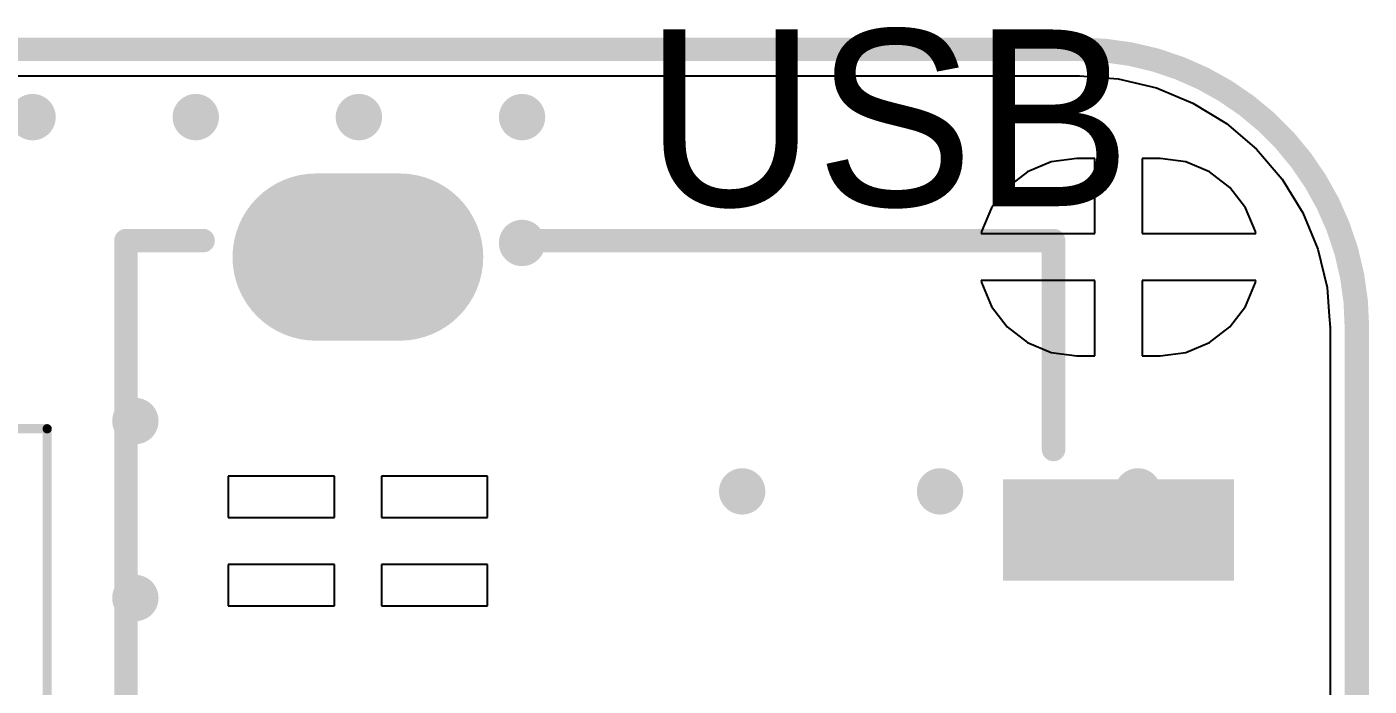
# Model space of a CAD drawing. Header units: millimetres. Extents: x 6.03 to 8.53, y 10.22 to 11.81.
# Drawn here: x 7.956 to 8.526, y 11.534 to 11.814 of the extents above; entities that cross this region are included whole.
import ezdxf

# ---------------------------------------------------------------- set-up
doc = ezdxf.new("R2010")
doc.units = ezdxf.units.MM
doc.header["$MEASUREMENT"] = 0
for name, color, linetype in [('BottomLayer', 5, 'Continuous'), ('BottomOverlay', 54, 'Continuous'), ('BottomSolder', 6, 'Continuous'), ('KeepOutLayer', 6, 'Continuous'), ('MultiLayer', 9, 'Continuous'), ('TopLayer', 1, 'Continuous'), ('TopOverlay', 2, 'Continuous'), ('TopPaste', 8, 'Continuous'), ('TopSolder', 216, 'Continuous')]:
    doc.layers.add(name, color=color, linetype=linetype)

# ---------------------------------------------------------------- blocks, each defined once
blk = doc.blocks.new('CM4_2_B_4')
at = {"layer": 'BottomOverlay', "const_width": 0.01}
for points in [[(-1.18031, 0.66929), (-1.18031, -0.66871)], [(0.86614, -0.7874), (-1.06275, -0.7874)]]:
    blk.add_lwpolyline(points, dxfattribs=at)
at = {"layer": 'BottomOverlay', "const_width": 0.005}
for points in [[(-1.18281, -0.66871, 1), (-1.17781, -0.66871, 1)], [(-1.18281, -0.66929, 1), (-1.17781, -0.66929, 1)], [(-1.06525, -0.7874, 1), (-1.06025, -0.7874, 1)], [(-1.0647, -0.7874, 1), (-1.0597, -0.7874, 1)]]:
    blk.add_lwpolyline(points, format="xyb", close=True, dxfattribs=at)
at = {"layer": 'BottomOverlay', "const_width": 0.01}
blk.add_lwpolyline([(-1.0622, -0.7874, -0.414214), (-1.18031, -0.66929)], format="xyb", dxfattribs=at)
blk = doc.blocks.new('USB_SSOP_4_20')
at = {"layer": 'BottomLayer', "const_width": 0.06299}
for points in [[(-0.25595, 0.1437), (-0.25595, 0.17913)], [(0.25595, 0.1437), (0.25595, 0.17913)]]:
    blk.add_lwpolyline(points, dxfattribs=at)
at = {"layer": 'BottomLayer', "const_width": 0.0315}
for points in [[(-0.2717, 0.17913, 1), (-0.2402, 0.17913, 1)], [(0.2402, 0.17913, 1), (0.2717, 0.17913, 1)], [(-0.2717, 0.1437, 1), (-0.2402, 0.1437, 1)], [(0.2402, 0.1437, 1), (0.2717, 0.1437, 1)]]:
    blk.add_lwpolyline(points, format="xyb", close=True, dxfattribs=at)
at = {"layer": 'BottomSolder', "const_width": 0.07099}
for points in [[(-0.25595, 0.1437), (-0.25595, 0.17913)], [(0.25595, 0.1437), (0.25595, 0.17913)]]:
    blk.add_lwpolyline(points, dxfattribs=at)
at = {"layer": 'BottomSolder', "const_width": 0.0355}
for points in [[(-0.2737, 0.17913, 1), (-0.2382, 0.17913, 1)], [(0.2382, 0.17913, 1), (0.2737, 0.17913, 1)], [(-0.2737, 0.1437, 1), (-0.2382, 0.1437, 1)], [(0.2382, 0.1437, 1), (0.2737, 0.1437, 1)]]:
    blk.add_lwpolyline(points, format="xyb", close=True, dxfattribs=at)
at = {"layer": 'MultiLayer', "const_width": 0.06299}
for points in [[(-0.25595, 0.1437), (-0.25595, 0.17913)], [(0.25595, 0.1437), (0.25595, 0.17913)]]:
    blk.add_lwpolyline(points, dxfattribs=at)
at = {"layer": 'MultiLayer', "const_width": 0.0315}
for points in [[(-0.2717, 0.17913, 1), (-0.2402, 0.17913, 1)], [(0.2402, 0.17913, 1), (0.2717, 0.17913, 1)], [(-0.2717, 0.1437, 1), (-0.2402, 0.1437, 1)], [(0.2402, 0.1437, 1), (0.2717, 0.1437, 1)]]:
    blk.add_lwpolyline(points, format="xyb", close=True, dxfattribs=at)
at = {"layer": 'TopLayer', "const_width": 0.06299}
for points in [[(-0.25595, 0.1437), (-0.25595, 0.17913)], [(0.25595, 0.1437), (0.25595, 0.17913)]]:
    blk.add_lwpolyline(points, dxfattribs=at)
at = {"layer": 'TopLayer', "const_width": 0.0315}
for points in [[(-0.2717, 0.17913, 1), (-0.2402, 0.17913, 1)], [(0.2402, 0.17913, 1), (0.2717, 0.17913, 1)], [(-0.2717, 0.1437, 1), (-0.2402, 0.1437, 1)], [(0.2402, 0.1437, 1), (0.2717, 0.1437, 1)]]:
    blk.add_lwpolyline(points, format="xyb", close=True, dxfattribs=at)
at = {"layer": 'TopLayer'}
for points in [[(-0.11798, -0.11642), (-0.15298, -0.11642), (-0.11798, -0.20642), (-0.15298, -0.20642)], [(-0.01956, -0.11642), (-0.05456, -0.11642), (-0.01956, -0.20642), (-0.05456, -0.20642)], [(0.05919, -0.11642), (0.02419, -0.11642), (0.05919, -0.20642), (0.02419, -0.20642)], [(0.15761, -0.11642), (0.12261, -0.11642), (0.15761, -0.20642), (0.12261, -0.20642)]]:
    blk.add_solid(points, dxfattribs=at)
at = {"layer": 'TopOverlay', "const_width": 0.01}
for points in [[(0.26294, 0.25984), (-0.25831, 0.25984)], [(-0.25831, 0.22714), (-0.25831, 0.25984)], [(0.26294, 0.22714), (0.26294, 0.25984)], [(-0.25831, -0.13386), (-0.25831, 0.09484)], [(0.26294, -0.13386), (0.26294, 0.09484)], [(-0.16969, -0.13386), (-0.25831, -0.13386)], [(0.26294, -0.13386), (0.17431, -0.13386)]]:
    blk.add_lwpolyline(points, dxfattribs=at)
at = {"layer": 'TopOverlay', "const_width": 0.005}
for points in [[(-0.26081, 0.25984, 1), (-0.25581, 0.25984, 1)], [(-0.26081, 0.25984, 1), (-0.25581, 0.25984, 1)], [(0.26044, 0.25984, 1), (0.26544, 0.25984, 1)], [(0.26044, 0.25984, 1), (0.26544, 0.25984, 1)], [(-0.26081, 0.22714, 1), (-0.25581, 0.22714, 1)], [(0.26044, 0.22714, 1), (0.26544, 0.22714, 1)], [(-0.26081, 0.09484, 1), (-0.25581, 0.09484, 1)], [(0.26044, 0.09484, 1), (0.26544, 0.09484, 1)], [(-0.26081, -0.13386, 1), (-0.25581, -0.13386, 1)], [(-0.26081, -0.13386, 1), (-0.25581, -0.13386, 1)], [(-0.17219, -0.13386, 1), (-0.16719, -0.13386, 1)], [(0.17181, -0.13386, 1), (0.17681, -0.13386, 1)], [(0.26044, -0.13386, 1), (0.26544, -0.13386, 1)], [(0.26044, -0.13386, 1), (0.26544, -0.13386, 1)]]:
    blk.add_lwpolyline(points, format="xyb", close=True, dxfattribs=at)
at = {"layer": 'TopPaste'}
for points in [[(-0.11798, -0.11642), (-0.15298, -0.11642), (-0.11798, -0.20642), (-0.15298, -0.20642)], [(-0.01956, -0.11642), (-0.05456, -0.11642), (-0.01956, -0.20642), (-0.05456, -0.20642)], [(0.05919, -0.11642), (0.02419, -0.11642), (0.05919, -0.20642), (0.02419, -0.20642)], [(0.15761, -0.11642), (0.12261, -0.11642), (0.15761, -0.20642), (0.12261, -0.20642)]]:
    blk.add_solid(points, dxfattribs=at)
at = {"layer": 'TopSolder', "const_width": 0.07099}
for points in [[(-0.25595, 0.1437), (-0.25595, 0.17913)], [(0.25595, 0.1437), (0.25595, 0.17913)]]:
    blk.add_lwpolyline(points, dxfattribs=at)
at = {"layer": 'TopSolder', "const_width": 0.0355}
for points in [[(-0.2737, 0.17913, 1), (-0.2382, 0.17913, 1)], [(0.2382, 0.17913, 1), (0.2737, 0.17913, 1)], [(-0.2737, 0.1437, 1), (-0.2382, 0.1437, 1)], [(0.2382, 0.1437, 1), (0.2737, 0.1437, 1)]]:
    blk.add_lwpolyline(points, format="xyb", close=True, dxfattribs=at)
at = {"layer": 'TopSolder'}
for points in [[(-0.11398, -0.11242), (-0.15698, -0.11242), (-0.11398, -0.21042), (-0.15698, -0.21042)], [(-0.01556, -0.11242), (-0.05856, -0.11242), (-0.01556, -0.21042), (-0.05856, -0.21042)], [(0.06319, -0.11242), (0.02019, -0.11242), (0.06319, -0.21042), (0.02019, -0.21042)], [(0.16161, -0.11242), (0.11861, -0.11242), (0.16161, -0.21042), (0.11861, -0.21042)]]:
    blk.add_solid(points, dxfattribs=at)
blk = doc.blocks.new('FFC1_0_SMT_15P_44')
at = {"layer": 'TopOverlay', "const_width": 0.00394}
for points in [[(-0.43307, 0.05709), (-0.43307, -0.08858)], [(-0.29528, -0.08858), (-0.43307, -0.08858)]]:
    blk.add_lwpolyline(points, dxfattribs=at)
at = {"layer": 'TopOverlay', "const_width": 0.00197}
blk.add_lwpolyline([(-0.43406, -0.08858, 1), (-0.43209, -0.08858, 1)], format="xyb", close=True, dxfattribs=at)
blk.add_lwpolyline([(-0.43406, -0.08858, 1), (-0.43209, -0.08858, 1)], format="xyb", close=True, dxfattribs=at)

msp = doc.modelspace()

# ---------------------------------------------------------------- linework, layer by layer
at = {"layer": 'BottomLayer'}
for p, q in [((7.5533, 11.79355), (8.40272, 11.79355)), ((8.40272, 11.79355), (8.4028, 11.79356)), ((8.4028, 11.79356), (8.41913, 11.79228)), ((8.41913, 11.79228), (8.4354, 11.78837)), ((8.4354, 11.78837), (8.45087, 11.78197)), ((8.45087, 11.78197), (8.46514, 11.77322)), ((8.46514, 11.77322), (8.47786, 11.76235)), ((8.47786, 11.76235), (8.48873, 11.74962)), ((8.39074, 11.75701), (8.38065, 11.75283)), ((8.40157, 11.75844), (8.39074, 11.75701)), ((8.40929, 11.75844), (8.40157, 11.75844)), ((8.40929, 11.72658), (8.40929, 11.75844)), ((8.43701, 11.75844), (8.42929, 11.75844)), ((8.42929, 11.75844), (8.42929, 11.72658)), ((8.44784, 11.75701), (8.43701, 11.75844)), ((8.45794, 11.75283), (8.44784, 11.75701)), ((8.38065, 11.75283), (8.37198, 11.74618)), ((8.4666, 11.74618), (8.45794, 11.75283)), ((8.48873, 11.74962), (8.49748, 11.73535)), ((8.37198, 11.74618), (8.36533, 11.73751)), ((8.47325, 11.73751), (8.4666, 11.74618)), ((8.36533, 11.73751), (8.36115, 11.72742)), ((8.47744, 11.72742), (8.47325, 11.73751)), ((8.49748, 11.73535), (8.50388, 11.71989)), ((8.36115, 11.72742), (8.36104, 11.72658)), ((8.36104, 11.72658), (8.40929, 11.72658)), ((8.42929, 11.72658), (8.47755, 11.72658)), ((8.47755, 11.72658), (8.47744, 11.72742)), ((8.50388, 11.71989), (8.50779, 11.70362)), ((8.40929, 11.70658), (8.36104, 11.70658)), ((8.36104, 11.70658), (8.36115, 11.70575)), ((8.36115, 11.70575), (8.36533, 11.69566)), ((8.40929, 11.67473), (8.40929, 11.70658)), ((8.47755, 11.70658), (8.42929, 11.70658)), ((8.42929, 11.70658), (8.42929, 11.67473)), ((8.47325, 11.69566), (8.47744, 11.70575)), ((8.47744, 11.70575), (8.47755, 11.70658)), ((8.50779, 11.70362), (8.50874, 11.69155)), ((8.36533, 11.69566), (8.37198, 11.68699)), ((8.4666, 11.68699), (8.47325, 11.69566)), ((8.50874, 11.69155), (8.50907, 11.68668)), ((8.37198, 11.68699), (8.38065, 11.68034)), ((8.45794, 11.68034), (8.4666, 11.68699)), ((8.50907, 11.68668), (8.50906, 11.68665)), ((8.50906, 11.68665), (8.5091, 11.68646)), ((8.5091, 11.68646), (8.5091, 10.35301)), ((8.38065, 11.68034), (8.39074, 11.67615)), ((8.44784, 11.67615), (8.45794, 11.68034)), ((8.39074, 11.67615), (8.40157, 11.67473)), ((8.40157, 11.67473), (8.40929, 11.67473)), ((8.42929, 11.67473), (8.43701, 11.67473)), ((8.43701, 11.67473), (8.44784, 11.67615))]:
    msp.add_line(p, q, dxfattribs=at)
at = {"layer": 'BottomLayer', "const_width": 0.00984}
for points in [[(7.95345, 11.77599, 1), (7.9633, 11.77599, 1)], [(8.02271, 11.77599, 1), (8.03255, 11.77599, 1)], [(8.09196, 11.77599, 1), (8.1018, 11.77599, 1)], [(8.16121, 11.77599, 1), (8.17105, 11.77599, 1)], [(8.05307, 11.72258, 1), (8.06291, 11.72258, 1)], [(8.16121, 11.72258, 1), (8.17105, 11.72258, 1)], [(7.99708, 11.64699, 1), (8.00692, 11.64699, 1)], [(8.25464, 11.61713, 1), (8.26448, 11.61713, 1)], [(8.33862, 11.61713, 1), (8.34846, 11.61713, 1)], [(8.42261, 11.61713, 1), (8.43245, 11.61713, 1)], [(7.99708, 11.57187, 1), (8.00692, 11.57187, 1)]]:
    msp.add_lwpolyline(points, format="xyb", close=True, dxfattribs=at)
at = {"layer": 'KeepOutLayer', "const_width": 0.01}
for points in [[(6.47307, 11.80476), (8.40272, 11.80476)], [(8.52032, 10.3481), (8.52032, 11.68665)]]:
    msp.add_lwpolyline(points, dxfattribs=at)
at = {"layer": 'KeepOutLayer', "const_width": 0.005}
for points in [[(8.40022, 11.80476, 1), (8.40522, 11.80476, 1)], [(8.40022, 11.80476, 1), (8.40522, 11.80476, 1)], [(8.51778, 11.68665, 1), (8.52278, 11.68665, 1)], [(8.51782, 11.68665, 1), (8.52281, 11.68665, 1)]]:
    msp.add_lwpolyline(points, format="xyb", close=True, dxfattribs=at)
at = {"layer": 'KeepOutLayer', "const_width": 0.01}
msp.add_lwpolyline([(8.40272, 11.80476, -0.414214), (8.52028, 11.68665)], format="xyb", dxfattribs=at)
at = {"layer": 'MultiLayer', "const_width": 0.00984}
for points in [[(7.95345, 11.77599, 1), (7.9633, 11.77599, 1)], [(8.02271, 11.77599, 1), (8.03255, 11.77599, 1)], [(8.09196, 11.77599, 1), (8.1018, 11.77599, 1)], [(8.16121, 11.77599, 1), (8.17105, 11.77599, 1)], [(8.05307, 11.72258, 1), (8.06291, 11.72258, 1)], [(8.16121, 11.72258, 1), (8.17105, 11.72258, 1)], [(7.99708, 11.64699, 1), (8.00692, 11.64699, 1)], [(8.25464, 11.61713, 1), (8.26448, 11.61713, 1)], [(8.33862, 11.61713, 1), (8.34846, 11.61713, 1)], [(8.42261, 11.61713, 1), (8.43245, 11.61713, 1)], [(7.99708, 11.57187, 1), (8.00692, 11.57187, 1)]]:
    msp.add_lwpolyline(points, format="xyb", close=True, dxfattribs=at)
at = {"layer": 'TopLayer'}
for p, q in [((7.5533, 11.79355), (8.40272, 11.79355)), ((8.40272, 11.79355), (8.4028, 11.79356)), ((8.4028, 11.79356), (8.41913, 11.79228)), ((8.41913, 11.79228), (8.4354, 11.78837)), ((8.4354, 11.78837), (8.45087, 11.78197)), ((8.45087, 11.78197), (8.46514, 11.77322)), ((8.46514, 11.77322), (8.47786, 11.76235)), ((8.47786, 11.76235), (8.48873, 11.74962)), ((8.39074, 11.75701), (8.38065, 11.75283)), ((8.40157, 11.75844), (8.39074, 11.75701)), ((8.40929, 11.75844), (8.40157, 11.75844)), ((8.40929, 11.72658), (8.40929, 11.75844)), ((8.43701, 11.75844), (8.42929, 11.75844)), ((8.42929, 11.75844), (8.42929, 11.72658)), ((8.44784, 11.75701), (8.43701, 11.75844)), ((8.45794, 11.75283), (8.44784, 11.75701)), ((8.38065, 11.75283), (8.37198, 11.74618)), ((8.4666, 11.74618), (8.45794, 11.75283)), ((8.48873, 11.74962), (8.49748, 11.73535)), ((8.37198, 11.74618), (8.36533, 11.73751)), ((8.47325, 11.73751), (8.4666, 11.74618)), ((8.36533, 11.73751), (8.36115, 11.72742)), ((8.47744, 11.72742), (8.47325, 11.73751)), ((8.49748, 11.73535), (8.50388, 11.71989)), ((8.36115, 11.72742), (8.36104, 11.72658)), ((8.36104, 11.72658), (8.40929, 11.72658)), ((8.42929, 11.72658), (8.47755, 11.72658)), ((8.47755, 11.72658), (8.47744, 11.72742)), ((8.50388, 11.71989), (8.50779, 11.70362)), ((8.40929, 11.70658), (8.36104, 11.70658)), ((8.36104, 11.70658), (8.36115, 11.70575)), ((8.36115, 11.70575), (8.36533, 11.69566)), ((8.40929, 11.67473), (8.40929, 11.70658)), ((8.47755, 11.70658), (8.42929, 11.70658)), ((8.42929, 11.70658), (8.42929, 11.67473)), ((8.47325, 11.69566), (8.47744, 11.70575)), ((8.47744, 11.70575), (8.47755, 11.70658)), ((8.50779, 11.70362), (8.50874, 11.69155)), ((8.36533, 11.69566), (8.37198, 11.68699)), ((8.4666, 11.68699), (8.47325, 11.69566)), ((8.50874, 11.69155), (8.50907, 11.68668)), ((8.37198, 11.68699), (8.38065, 11.68034)), ((8.45794, 11.68034), (8.4666, 11.68699)), ((8.50907, 11.68668), (8.50906, 11.68665)), ((8.50906, 11.68665), (8.5091, 11.68646)), ((8.5091, 11.68646), (8.5091, 10.35301)), ((8.38065, 11.68034), (8.39074, 11.67615)), ((8.44784, 11.67615), (8.45794, 11.68034)), ((8.39074, 11.67615), (8.40157, 11.67473)), ((8.40157, 11.67473), (8.40929, 11.67473)), ((8.42929, 11.67473), (8.43701, 11.67473)), ((8.43701, 11.67473), (8.44784, 11.67615)), ((8.08646, 11.62361), (8.04146, 11.62361)), ((8.04146, 11.62361), (8.04146, 11.60611)), ((8.08646, 11.60611), (8.08646, 11.62361)), ((8.15146, 11.62361), (8.10646, 11.62361)), ((8.10646, 11.62361), (8.10646, 11.60611)), ((8.15146, 11.60611), (8.15146, 11.62361)), ((8.04146, 11.60611), (8.08646, 11.60611)), ((8.10646, 11.60611), (8.15146, 11.60611)), ((8.08646, 11.58611), (8.04146, 11.58611)), ((8.04146, 11.58611), (8.04146, 11.56861)), ((8.08646, 11.56861), (8.08646, 11.58611)), ((8.15146, 11.58611), (8.10646, 11.58611)), ((8.10646, 11.58611), (8.10646, 11.56861)), ((8.15146, 11.56861), (8.15146, 11.58611)), ((8.04146, 11.56861), (8.08646, 11.56861)), ((8.10646, 11.56861), (8.15146, 11.56861))]:
    msp.add_line(p, q, dxfattribs=at)
at = {"layer": 'TopLayer', "const_width": 0.00984}
for points in [[(7.95345, 11.77599, 1), (7.9633, 11.77599, 1)], [(8.02271, 11.77599, 1), (8.03255, 11.77599, 1)], [(8.09196, 11.77599, 1), (8.1018, 11.77599, 1)], [(8.16121, 11.77599, 1), (8.17105, 11.77599, 1)], [(8.05307, 11.72258, 1), (8.06291, 11.72258, 1)], [(8.16121, 11.72258, 1), (8.17105, 11.72258, 1)], [(7.99708, 11.64699, 1), (8.00692, 11.64699, 1)], [(8.25464, 11.61713, 1), (8.26448, 11.61713, 1)], [(8.33862, 11.61713, 1), (8.34846, 11.61713, 1)], [(8.42261, 11.61713, 1), (8.43245, 11.61713, 1)], [(7.99708, 11.57187, 1), (8.00692, 11.57187, 1)]]:
    msp.add_lwpolyline(points, format="xyb", close=True, dxfattribs=at)

# ---------------------------------------------------------------- block references
for name, p, rotation in [('CM4_2_B_4', (7.34037, 11.01738), 180), ('USB_SSOP_4_20', (8.25787, 11.46063), 90), ('FFC1_0_SMT_15P_44', (7.5315, 11.55512), 180)]:
    msp.add_blockref(name, p, dxfattribs=dict(rotation=rotation))

# ---------------------------------------------------------------- texts
at = {"layer": 'TopOverlay'}
msp.add_text('USB', height=0.075, rotation=360, dxfattribs=at).set_placement((8.2184, 11.73819))

doc.saveas('drawing.dxf')
